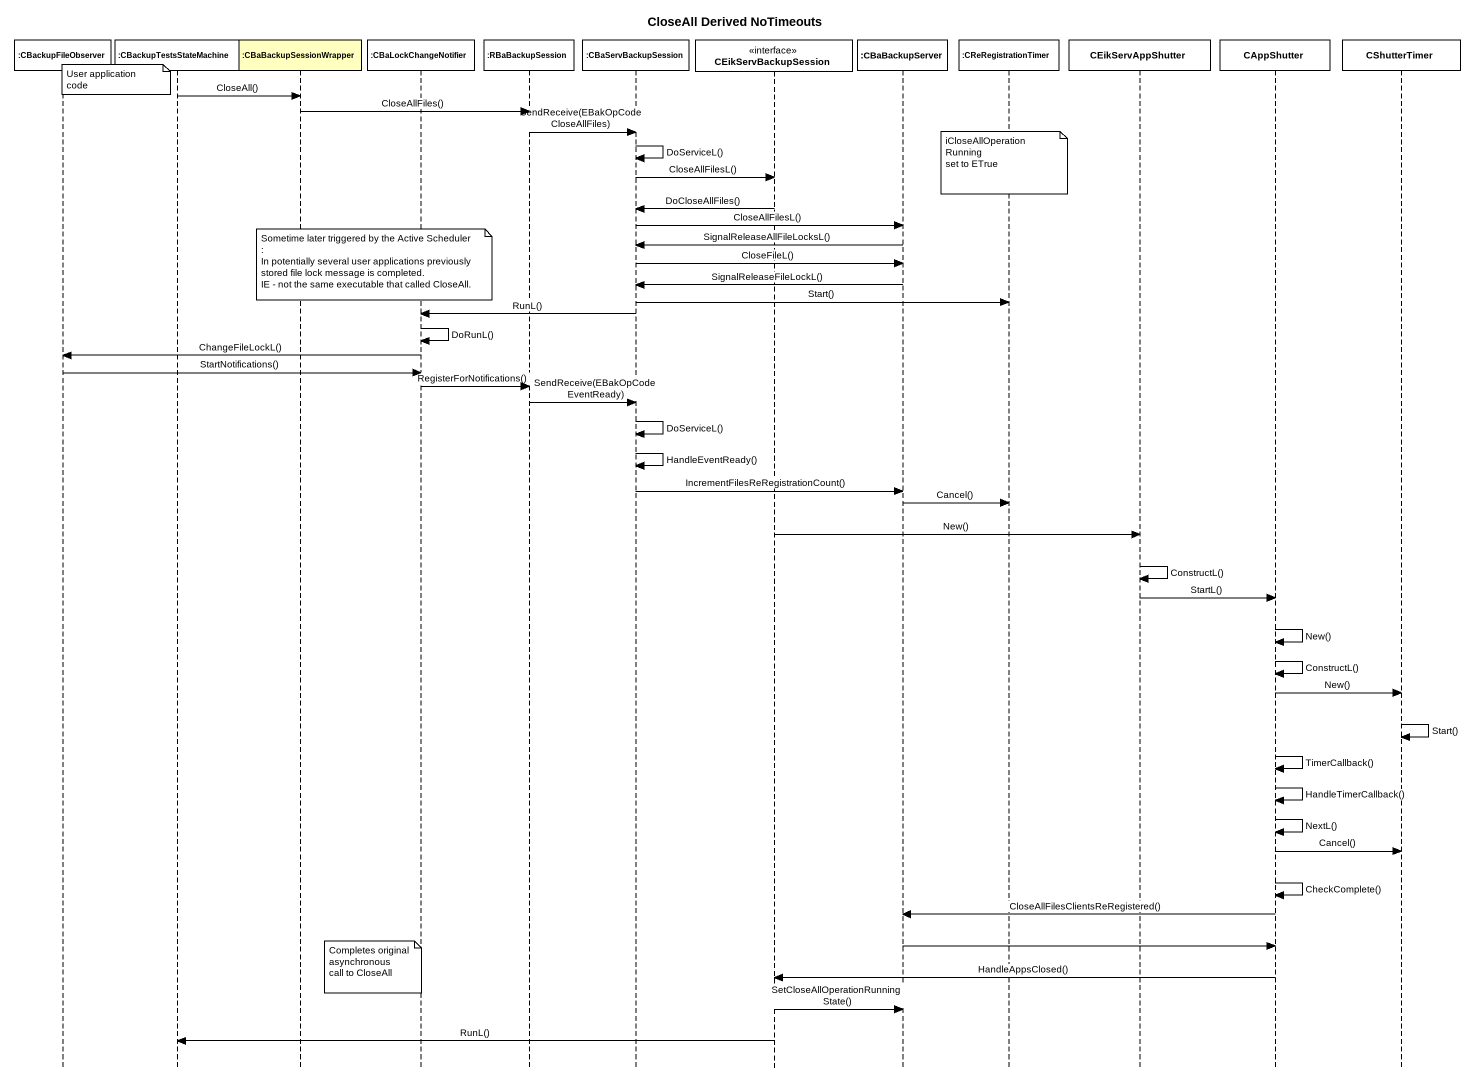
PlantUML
@startuml
title CloseAll Derived NoTimeouts
hide footbox
participant ":CBackupFileObserver" as CBackupFileObserver #FFFFFF
participant ":CBackupTestsStateMachine" as CBackupTestsStateMachine #FFFFFF
participant ":CBaBackupSessionWrapper" as CBaBackupSessionWrapper #FFFFBF
participant ":CBaLockChangeNotifier" as CBaLockChangeNotifier #FFFFFF
participant ":RBaBackupSession" as RBaBackupSession #FFFFFF
participant ":CBaServBackupSession" as CBaServBackupSession #FFFFFF
participant CEikServBackupSession <<interface>> #FFFFFF
participant ":CBaBackupServer" as CBaBackupServer #FFFFFF
participant ":CReRegistrationTimer" as CReRegistrationTimer #FFFFFF
participant CEikServAppShutter #FFFFFF
participant CAppShutter #FFFFFF
participant CShutterTimer #FFFFFF

note over CBackupFileObserver : User application code
CBackupTestsStateMachine -> CBaBackupSessionWrapper : CloseAll()
CBaBackupSessionWrapper -> RBaBackupSession : CloseAllFiles()
RBaBackupSession -> CBaServBackupSession : SendReceive(EBakOpCodeCloseAllFiles)
CBaServBackupSession -> CBaServBackupSession : DoServiceL()
note over CReRegistrationTimer
  iCloseAllOperationRunning
  set to ETrue
end note
CBaServBackupSession -> CEikServBackupSession : CloseAllFilesL()
CEikServBackupSession -> CBaServBackupSession : DoCloseAllFiles()
CBaServBackupSession -> CBaBackupServer : CloseAllFilesL()
CBaBackupServer -> CBaServBackupSession : SignalReleaseAllFileLocksL()
CBaServBackupSession -> CBaBackupServer : CloseFileL()
note over CBaLockChangeNotifier
  Sometime later triggered by the Active Scheduler :
  In potentially several user applications previously
  stored file lock message is completed.
  IE - not the same executable that called CloseAll.
end note
CBaBackupServer -> CBaServBackupSession : SignalReleaseFileLockL()
CBaServBackupSession -> CReRegistrationTimer : Start()
CBaServBackupSession -> CBaLockChangeNotifier : RunL()
CBaLockChangeNotifier -> CBaLockChangeNotifier : DoRunL()
CBaLockChangeNotifier -> CBackupFileObserver : ChangeFileLockL()
CBackupFileObserver -> CBaLockChangeNotifier : StartNotifications()
CBaLockChangeNotifier -> RBaBackupSession : RegisterForNotifications()
RBaBackupSession -> CBaServBackupSession : SendReceive(EBakOpCodeEventReady)
CBaServBackupSession -> CBaServBackupSession : DoServiceL()
CBaServBackupSession -> CBaServBackupSession : HandleEventReady()
CBaServBackupSession -> CBaBackupServer : IncrementFilesReRegistrationCount()
CBaBackupServer -> CReRegistrationTimer : Cancel()
CEikServBackupSession -> CEikServAppShutter : New()
CEikServAppShutter -> CEikServAppShutter : ConstructL()
CEikServAppShutter -> CAppShutter : StartL()
CAppShutter -> CAppShutter : New()
CAppShutter -> CAppShutter : ConstructL()
CAppShutter -> CShutterTimer : New()
CShutterTimer -> CShutterTimer : Start()
CAppShutter -> CAppShutter : TimerCallback()
CAppShutter -> CAppShutter : HandleTimerCallback()
CAppShutter -> CAppShutter : NextL()
CAppShutter -> CShutterTimer : Cancel()
CAppShutter -> CAppShutter : CheckComplete()
CAppShutter -> CBaBackupServer : CloseAllFilesClientsReRegistered()
CBaBackupServer -> CAppShutter
note over CBaLockChangeNotifier
  Completes original
  asynchronous
  call to CloseAll
end note
CAppShutter -> CEikServBackupSession : HandleAppsClosed()
CEikServBackupSession -> CBaBackupServer : SetCloseAllOperationRunningState()
CEikServBackupSession -> CBackupTestsStateMachine : RunL()
@enduml
